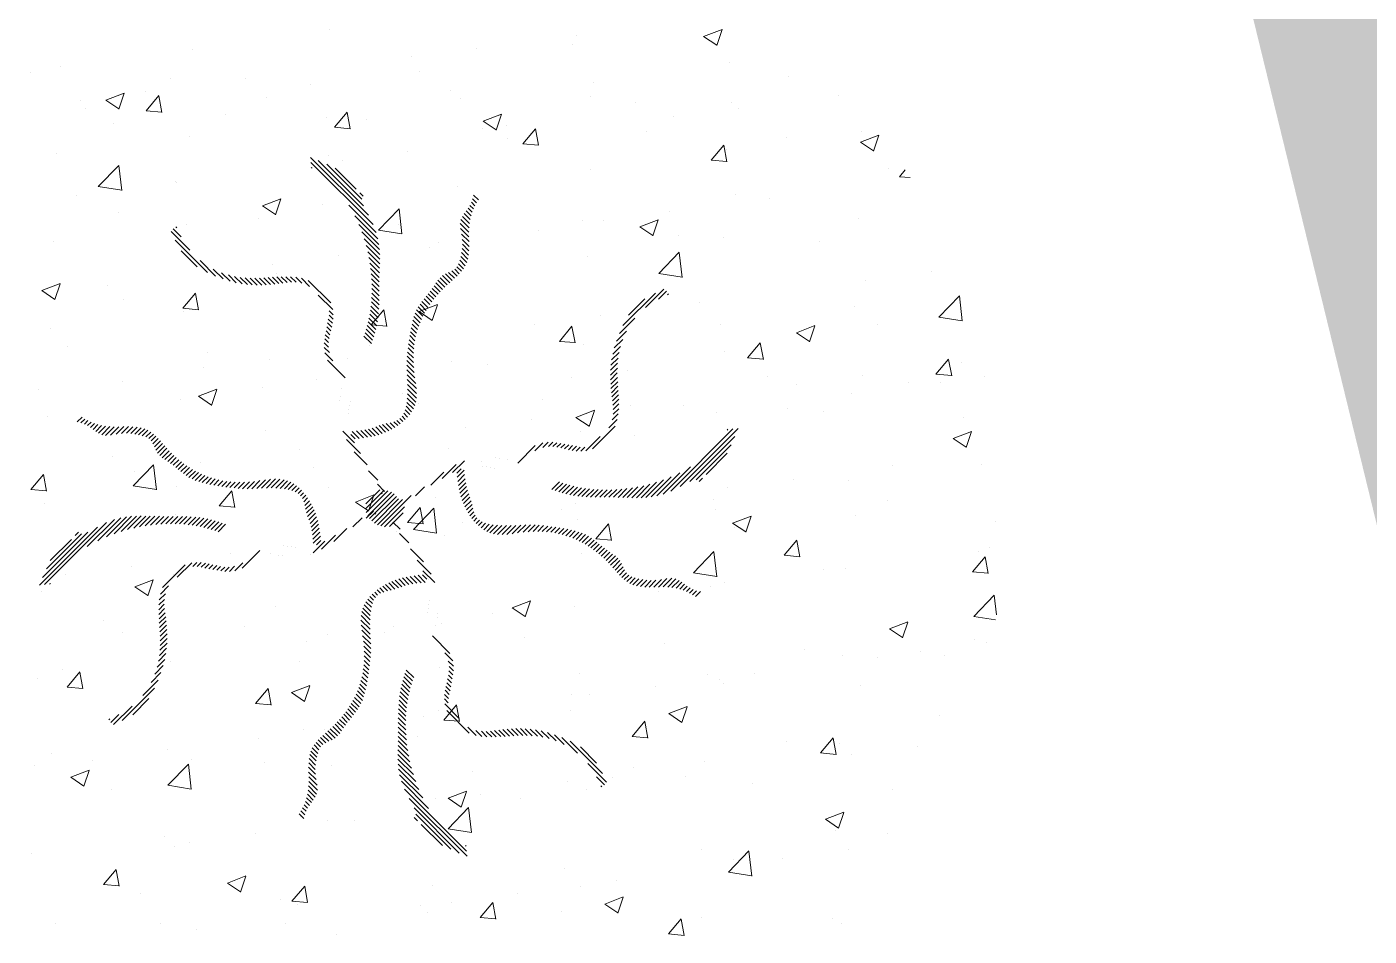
# Model space of a CAD drawing. Header units: metres. Extents: x -8 to 247, y -4 to 148.
# Drawn here: x 228.381 to 229.915, y 107.488 to 108.526 of the extents above; entities that cross this region are included whole.
import ezdxf

# ---------------------------------------------------------------- set-up
doc = ezdxf.new("R2010")
doc.units = ezdxf.units.M
doc.header["$LTSCALE"] = 5
doc.layers.add('800 Espace-vert', color=8, linetype='Continuous', lineweight=5)
doc.layers.add('801 ABRES JARDINS', color=8, linetype='Continuous', lineweight=0)
doc.layers.add('limite de propriété', color=7, linetype='Continuous')

# ---------------------------------------------------------------- blocks, each defined once
blk = doc.blocks.new('ARBRE')
at = {"layer": '800 Espace-vert', "color": 3}
for p, q in [((-0.0628, 0.5468), (-0.0628, 0.5468)), ((0.2195, 0.5408), (0.2195, 0.5408)), ((0.3651, 0.5394), (0.3861, 0.5474)), ((0.3651, 0.5394), (0.3801, 0.5293)), ((0.3801, 0.5291), (0.3862, 0.5472)), ((-0.2186, 0.5243), (-0.2186, 0.5243)), ((0.1059, 0.5258), (0.1059, 0.5258)), ((0.2151, 0.5296), (0.2151, 0.5296)), ((0.0308, 0.516), (0.0308, 0.516)), ((0.3949, 0.5098), (0.3949, 0.5098)), ((-0.4043, 0.4978), (-0.4043, 0.4978)), ((-0.3701, 0.5051), (-0.3701, 0.5051)), ((-0.2441, 0.491), (-0.2441, 0.491)), ((-0.1587, 0.491), (-0.1587, 0.491)), ((0.0401, 0.4996), (0.0401, 0.4996)), ((0.4619, 0.4938), (0.4619, 0.4938)), ((-0.2723, 0.4761), (-0.2723, 0.4761)), ((-0.084, 0.4843), (-0.084, 0.4843)), ((0.0762, 0.4775), (0.0762, 0.4775)), ((0.2391, 0.4873), (0.2391, 0.4873)), ((-0.3474, 0.4662), (-0.3474, 0.4662)), ((-0.3181, 0.4666), (-0.2971, 0.4747)), ((-0.3181, 0.4666), (-0.3031, 0.4566)), ((-0.3031, 0.4563), (-0.2971, 0.4745)), ((-0.2718, 0.4544), (-0.2573, 0.4717)), ((-0.2539, 0.4526), (-0.2573, 0.4714)), ((-0.1349, 0.4695), (-0.1349, 0.4695)), ((0.0876, 0.4681), (0.0876, 0.4681)), ((0.2363, 0.4707), (0.2363, 0.4707)), ((0.2869, 0.4637), (0.2869, 0.4637)), ((0.3965, 0.464), (0.3965, 0.464)), ((0.5188, 0.4723), (0.5188, 0.4723)), ((-0.341, 0.4575), (-0.341, 0.4575)), ((-0.2718, 0.4544), (-0.2539, 0.4529)), ((-0.1809, 0.4507), (-0.1809, 0.4507)), ((-0.0664, 0.447), (-0.0664, 0.447)), ((-0.0566, 0.4356), (-0.0422, 0.4529)), ((-0.0387, 0.4338), (-0.0422, 0.4526)), ((0.1131, 0.4426), (0.1341, 0.4507)), ((0.128, 0.4323), (0.1341, 0.4504)), ((0.3301, 0.4474), (0.3301, 0.4474)), ((0.4052, 0.4573), (0.4052, 0.4573)), ((-0.3098, 0.4395), (-0.3098, 0.4395)), ((-0.0566, 0.4356), (-0.0387, 0.434)), ((-0.0207, 0.444), (-0.0207, 0.444)), ((0.112, 0.4337), (0.112, 0.4337)), ((0.1131, 0.4426), (0.128, 0.4326)), ((0.1394, 0.4372), (0.1394, 0.4372)), ((0.1585, 0.4168), (0.173, 0.434)), ((0.1765, 0.415), (0.173, 0.4338)), ((0.2996, 0.4304), (0.2996, 0.4304)), ((0.5453, 0.431), (0.5453, 0.431)), ((-0.2223, 0.4245), (-0.2223, 0.4245)), ((0.1406, 0.4225), (0.1406, 0.4225)), ((0.1585, 0.4168), (0.1765, 0.4152)), ((0.3737, 0.398), (0.3882, 0.4152)), ((0.3917, 0.3962), (0.3882, 0.415)), ((0.4597, 0.4237), (0.4597, 0.4237)), ((0.5442, 0.4186), (0.5652, 0.4267)), ((0.5442, 0.4186), (0.5591, 0.4085)), ((0.5591, 0.4083), (0.5652, 0.4264)), ((-0.3738, 0.4053), (-0.3738, 0.4053)), ((-0.063, 0.4037), (-0.063, 0.4037)), ((0.027, 0.4075), (0.027, 0.4075)), ((0.3913, 0.4099), (0.3913, 0.4099)), ((-0.3266, 0.3678), (-0.3032, 0.3921)), ((-0.2999, 0.3634), (-0.3032, 0.3919)), ((-0.0481, 0.3976), (-0.0481, 0.3976)), ((0.2355, 0.3874), (0.2355, 0.3874)), ((0.3737, 0.398), (0.3917, 0.3964)), ((0.5765, 0.3888), (0.5765, 0.3888)), ((0.5889, 0.3791), (0.5954, 0.3869)), ((-0.2379, 0.3736), (-0.2379, 0.3736)), ((-0.2376, 0.3727), (-0.2376, 0.3727)), ((0.0839, 0.3682), (0.0839, 0.3682)), ((0.5889, 0.3791), (0.6011, 0.3781)), ((-0.3512, 0.3577), (-0.3512, 0.3577)), ((-0.3266, 0.3678), (-0.2999, 0.3636)), ((-0.139, 0.3459), (-0.118, 0.3539)), ((-0.1241, 0.3356), (-0.118, 0.3537)), ((0.4015, 0.3587), (0.4015, 0.3587)), ((0.4399, 0.3539), (0.4399, 0.3539)), ((-0.3038, 0.3385), (-0.3038, 0.3385)), ((-0.139, 0.3459), (-0.1241, 0.3358)), ((-0.0701, 0.3471), (-0.0701, 0.3471)), ((-0.0064, 0.3181), (0.017, 0.3425)), ((0.0203, 0.3138), (0.017, 0.3423)), ((0.3262, 0.339), (0.3262, 0.339)), ((-0.2259, 0.3246), (-0.2259, 0.3246)), ((-0.1437, 0.3318), (-0.1437, 0.3318)), ((0.0165, 0.325), (0.0165, 0.325)), ((0.2266, 0.3287), (0.2266, 0.3287)), ((0.2511, 0.3291), (0.2511, 0.3291)), ((0.2921, 0.3218), (0.3132, 0.3299)), ((0.3071, 0.3115), (0.3132, 0.3297)), ((0.5417, 0.3312), (0.5417, 0.3312)), ((-0.0064, 0.3181), (0.0203, 0.314)), ((0.1766, 0.3182), (0.1766, 0.3182)), ((0.2921, 0.3218), (0.3071, 0.3118)), ((0.3368, 0.3115), (0.3368, 0.3115)), ((0.3876, 0.3101), (0.3876, 0.3101)), ((-0.3774, 0.3054), (-0.3774, 0.3054)), ((0.0516, 0.2987), (0.0516, 0.2987)), ((0.0617, 0.3042), (0.0617, 0.3042)), ((0.3138, 0.2685), (0.3371, 0.2928)), ((0.3404, 0.2641), (0.3371, 0.2926)), ((0.4969, 0.3047), (0.4969, 0.3047)), ((-0.127, 0.2793), (-0.127, 0.2793)), ((-0.0519, 0.2892), (-0.0519, 0.2892)), ((0.2318, 0.2876), (0.2318, 0.2876)), ((-0.1233, 0.2687), (-0.1233, 0.2687)), ((0.0803, 0.2684), (0.0803, 0.2684)), ((0.3138, 0.2685), (0.3404, 0.2643)), ((0.6255, 0.2705), (0.6255, 0.2705)), ((-0.3911, 0.2491), (-0.3701, 0.2572)), ((-0.3911, 0.2491), (-0.3761, 0.239)), ((-0.3761, 0.2388), (-0.37, 0.2569)), ((-0.3165, 0.2544), (-0.3165, 0.2544)), ((-0.2302, 0.2288), (-0.2157, 0.246)), ((-0.2123, 0.227), (-0.2157, 0.2458)), ((-0.0737, 0.2472), (-0.0737, 0.2472)), ((0.5504, 0.2606), (0.5504, 0.2606)), ((-0.2983, 0.2386), (-0.2983, 0.2386)), ((0.0401, 0.2251), (0.0611, 0.2331)), ((0.055, 0.2148), (0.0611, 0.2329)), ((0.3609, 0.2356), (0.3609, 0.2356)), ((0.538, 0.2313), (0.538, 0.2313)), ((0.6339, 0.2188), (0.6573, 0.2432)), ((0.6606, 0.2145), (0.6573, 0.243)), ((-0.2302, 0.2288), (-0.2123, 0.2272)), ((-0.2296, 0.2247), (-0.2296, 0.2247)), ((-0.015, 0.21), (-0.0005, 0.2272)), ((0.0029, 0.2082), (-0.0005, 0.227)), ((0.0401, 0.2251), (0.055, 0.215)), ((0.2473, 0.2207), (0.2473, 0.2207)), ((0.6339, 0.2188), (0.6606, 0.2147)), ((-0.3811, 0.2055), (-0.3811, 0.2055)), ((-0.015, 0.21), (0.0029, 0.2084)), ((0.1722, 0.2108), (0.1722, 0.2108)), ((0.2002, 0.1911), (0.2146, 0.2084)), ((0.2181, 0.1893), (0.2146, 0.2081)), ((0.384, 0.2102), (0.384, 0.2102)), ((0.4712, 0.201), (0.4922, 0.2091)), ((0.4712, 0.201), (0.4861, 0.191)), ((0.4861, 0.1907), (0.4922, 0.2089)), ((0.5641, 0.2098), (0.5641, 0.2098)), ((-0.3622, 0.1852), (-0.3622, 0.1852)), ((-0.0172, 0.1858), (-0.0172, 0.1858)), ((0.2002, 0.1911), (0.2181, 0.1896)), ((0.2282, 0.1877), (0.2282, 0.1877)), ((0.4153, 0.1723), (0.4298, 0.1895)), ((0.4333, 0.1705), (0.4298, 0.1893)), ((-0.2021, 0.1785), (-0.2021, 0.1785)), ((-0.1309, 0.1709), (-0.1309, 0.1709)), ((-0.0419, 0.1717), (-0.0419, 0.1717)), ((0.3891, 0.1797), (0.3891, 0.1797)), ((0.4153, 0.1723), (0.4333, 0.1707)), ((0.6305, 0.1535), (0.645, 0.1707)), ((0.6485, 0.1517), (0.645, 0.1705)), ((-0.206, 0.161), (-0.206, 0.161)), ((0.0766, 0.1685), (0.0766, 0.1685)), ((0.1182, 0.1649), (0.1182, 0.1649)), ((0.2784, 0.1582), (0.2784, 0.1582)), ((0.6305, 0.1535), (0.6485, 0.1519)), ((0.6602, 0.1671), (0.6602, 0.1671)), ((-0.299, 0.1449), (-0.299, 0.1449)), ((-0.1388, 0.1382), (-0.1388, 0.1382)), ((-0.0774, 0.1474), (-0.0774, 0.1474)), ((0.2142, 0.1497), (0.2142, 0.1497)), ((0.4385, 0.1514), (0.4385, 0.1514)), ((0.4715, 0.1422), (0.4715, 0.1422)), ((0.5466, 0.1521), (0.5466, 0.1521)), ((0.5987, 0.1446), (0.5987, 0.1446)), ((0.636, 0.1439), (0.636, 0.1439)), ((0.6859, 0.1506), (0.6859, 0.1506)), ((-0.3954, 0.136), (-0.3954, 0.136)), ((-0.2332, 0.1249), (-0.2332, 0.1249)), ((-0.212, 0.1283), (-0.191, 0.1364)), ((-0.212, 0.1283), (-0.1971, 0.1182)), ((-0.1971, 0.118), (-0.191, 0.1361)), ((0.0213, 0.1314), (0.0213, 0.1314)), ((0.1815, 0.1246), (0.1815, 0.1246)), ((0.5344, 0.1314), (0.5344, 0.1314)), ((0.0392, 0.1197), (0.0392, 0.1197)), ((0.2192, 0.1043), (0.2402, 0.1124)), ((0.2341, 0.094), (0.2402, 0.1121)), ((0.282, 0.1173), (0.282, 0.1173)), ((0.3416, 0.1179), (0.3416, 0.1179)), ((0.3803, 0.1103), (0.3803, 0.1103)), ((0.461, 0.1139), (0.461, 0.1139)), ((0.5018, 0.1111), (0.5018, 0.1111)), ((-0.3847, 0.1057), (-0.3847, 0.1057)), ((0.0933, 0.0925), (0.0933, 0.0925)), ((0.1684, 0.1023), (0.1684, 0.1023)), ((0.2192, 0.1043), (0.2341, 0.0942)), ((0.6619, 0.1043), (0.6619, 0.1043)), ((-0.1357, 0.0897), (-0.1357, 0.0897)), ((0.2245, 0.0878), (0.2245, 0.0878)), ((0.2861, 0.0838), (0.2861, 0.0838)), ((0.6503, 0.0803), (0.6713, 0.0883)), ((0.6503, 0.0803), (0.6652, 0.0702)), ((0.6652, 0.07), (0.6713, 0.0881)), ((-0.0962, 0.0675), (-0.0962, 0.0675)), ((0.073, 0.0686), (0.073, 0.0686)), ((-0.3107, 0.0596), (-0.3107, 0.0596)), ((-0.2868, 0.0259), (-0.2634, 0.0502)), ((-0.2601, 0.0215), (-0.2634, 0.05)), ((-0.2098, 0.0526), (-0.2098, 0.0526)), ((-0.081, 0.0475), (-0.081, 0.0475)), ((0.1111, 0.0538), (0.1111, 0.0538)), ((0.5813, 0.0488), (0.5813, 0.0488)), ((0.6823, 0.0508), (0.6823, 0.0508)), ((-0.4037, 0.022), (-0.3893, 0.0392)), ((-0.3858, 0.0201), (-0.3893, 0.039)), ((-0.2849, 0.0427), (-0.2849, 0.0427)), ((0.4677, 0.0338), (0.4677, 0.0338)), ((0.5307, 0.0316), (0.5307, 0.0316)), ((-0.4037, 0.022), (-0.3858, 0.0204)), ((-0.2868, 0.0259), (-0.2601, 0.0217)), ((-0.2618, 0.026), (-0.2618, 0.026)), ((-0.2369, 0.025), (-0.2369, 0.025)), ((-0.1886, 0.0031), (-0.1741, 0.0204)), ((-0.1706, 0.0013), (-0.1741, 0.0201)), ((-0.1016, 0.0192), (-0.1016, 0.0192)), ((-0.0639, 0.0238), (-0.0639, 0.0238)), ((-0.0329, 0.0075), (-0.0119, 0.0156)), ((-0.018, -0.0028), (-0.0119, 0.0154)), ((0.3926, 0.0239), (0.3926, 0.0239)), ((-0.3884, 0.0058), (-0.3884, 0.0058)), ((-0.1886, 0.0031), (-0.1706, 0.0016)), ((-0.0329, 0.0075), (-0.018, -0.0025)), ((0.0266, -0.0157), (0.0411, 0.0015)), ((0.0334, -0.0238), (0.0567, 0.0006)), ((0.0446, -0.0175), (0.0411, 0.0013)), ((0.06, -0.0281), (0.0567, 0.0004)), ((0.0585, 0.0124), (0.0585, 0.0124)), ((0.2187, 0.0057), (0.2187, 0.0057)), ((0.3767, 0.0105), (0.3767, 0.0105)), ((0.5756, 0.0089), (0.5756, 0.0089)), ((-0.2388, -0.0062), (-0.2388, -0.0062)), ((0.2031, -0.001), (0.2031, -0.001)), ((0.2209, -0.012), (0.2209, -0.012)), ((0.3788, -0.0011), (0.3788, -0.0011)), ((0.3982, -0.0165), (0.4192, -0.0084)), ((0.4132, -0.0268), (0.4192, -0.0087)), ((0.539, -0.0079), (0.539, -0.0079)), ((0.6991, -0.0146), (0.6991, -0.0146)), ((0.0144, -0.0259), (0.0144, -0.0259)), ((0.0266, -0.0157), (0.0446, -0.0173)), ((0.0334, -0.0238), (0.06, -0.0279)), ((0.0895, -0.016), (0.0895, -0.016)), ((0.2418, -0.0345), (0.2563, -0.0173)), ((0.2597, -0.0363), (0.2563, -0.0175)), ((0.3982, -0.0165), (0.4131, -0.0266)), ((0.4006, -0.0211), (0.4006, -0.0211)), ((0.0693, -0.0312), (0.0693, -0.0312)), ((0.2418, -0.0345), (0.2597, -0.0361)), ((0.457, -0.0533), (0.4714, -0.0361)), ((0.4749, -0.0552), (0.4714, -0.0364)), ((0.6918, -0.0446), (0.6918, -0.0446)), ((-0.1751, -0.0508), (-0.1751, -0.0508)), ((-0.0847, -0.0524), (-0.0847, -0.0524)), ((0.2257, -0.0512), (0.2257, -0.0512)), ((0.3535, -0.0734), (0.3769, -0.0491)), ((0.3802, -0.0778), (0.3769, -0.0493)), ((0.457, -0.0533), (0.4749, -0.0549)), ((0.6722, -0.0722), (0.6866, -0.0549)), ((0.6786, -0.0491), (0.6786, -0.0491)), ((0.6901, -0.074), (0.6866, -0.0552)), ((-0.3638, -0.0757), (-0.3638, -0.0757)), ((-0.2887, -0.0658), (-0.2887, -0.0658)), ((-0.2405, -0.0749), (-0.2405, -0.0749)), ((0.3535, -0.0734), (0.3802, -0.0776)), ((0.5024, -0.0696), (0.5024, -0.0696)), ((0.5271, -0.0683), (0.5271, -0.0683)), ((0.6722, -0.0722), (0.6901, -0.0737)), ((-0.285, -0.0892), (-0.264, -0.0812)), ((-0.285, -0.0892), (-0.2701, -0.0993)), ((-0.2701, -0.0995), (-0.264, -0.0814)), ((0.0507, -0.0812), (0.0507, -0.0812)), ((0.373, -0.0894), (0.373, -0.0894)), ((0.3887, -0.0845), (0.3887, -0.0845)), ((-0.392, -0.0941), (-0.392, -0.0941)), ((0.1462, -0.1133), (0.1672, -0.1052)), ((0.1611, -0.1236), (0.1672, -0.1054)), ((0.3136, -0.0944), (0.3136, -0.0944)), ((0.6737, -0.1231), (0.6971, -0.0987)), ((0.6997, -0.1213), (0.6971, -0.0989)), ((-0.1242, -0.1112), (-0.1242, -0.1112)), ((0.1242, -0.1193), (0.1242, -0.1193)), ((0.1462, -0.1133), (0.1611, -0.1233)), ((0.2172, -0.1119), (0.2172, -0.1119)), ((-0.3202, -0.1273), (-0.3202, -0.1273)), ((-0.16, -0.1341), (-0.16, -0.1341)), ((0.0106, -0.1343), (0.0106, -0.1343)), ((0.0657, -0.1311), (0.0657, -0.1311)), ((0.5773, -0.1373), (0.5983, -0.1292)), ((0.5773, -0.1373), (0.5922, -0.1473)), ((0.5922, -0.1476), (0.5983, -0.1295)), ((0.6737, -0.1231), (0.6987, -0.127)), ((-0.2992, -0.1413), (-0.2992, -0.1413)), ((-0.0883, -0.1522), (-0.0883, -0.1522)), ((-0.0645, -0.1442), (-0.0645, -0.1442)), ((0.0001, -0.1409), (0.0001, -0.1409)), ((0.1603, -0.1476), (0.1603, -0.1476)), ((0.675, -0.149), (0.675, -0.149)), ((0.688, -0.153), (0.688, -0.153)), ((-0.2569, -0.1676), (-0.2569, -0.1676)), ((0.3204, -0.1544), (0.3204, -0.1544)), ((0.4805, -0.1612), (0.4805, -0.1612)), ((0.5234, -0.1682), (0.5234, -0.1682)), ((0.6129, -0.1629), (0.6129, -0.1629)), ((0.6407, -0.1679), (0.6407, -0.1679)), ((-0.254, -0.1691), (-0.254, -0.1691)), ((-0.2441, -0.1747), (-0.2441, -0.1747)), ((-0.0968, -0.1744), (-0.0968, -0.1744)), ((0.0634, -0.1812), (0.0634, -0.1812)), ((0.5632, -0.1701), (0.5632, -0.1701)), ((-0.3957, -0.1939), (-0.3957, -0.1939)), ((-0.3676, -0.1841), (-0.3676, -0.1841)), ((-0.3621, -0.2037), (-0.3476, -0.1865)), ((-0.3442, -0.2055), (-0.3476, -0.1867)), ((0.2235, -0.1879), (0.2235, -0.1879)), ((0.3694, -0.1893), (0.3694, -0.1893)), ((0.3837, -0.1947), (0.3837, -0.1947)), ((0.4234, -0.1879), (0.4234, -0.1879)), ((-0.3621, -0.2037), (-0.3442, -0.2053)), ((-0.1469, -0.2225), (-0.1325, -0.2053)), ((-0.129, -0.2243), (-0.1325, -0.2055)), ((-0.1059, -0.21), (-0.0849, -0.202)), ((-0.1059, -0.21), (-0.091, -0.2201)), ((-0.091, -0.2203), (-0.0849, -0.2022)), ((0.2136, -0.2118), (0.2136, -0.2118)), ((0.2347, -0.2127), (0.2347, -0.2127)), ((0.3098, -0.2028), (0.3098, -0.2028)), ((0.3882, -0.2001), (0.3882, -0.2001)), ((0.5438, -0.2015), (0.5438, -0.2015)), ((-0.1469, -0.2225), (-0.129, -0.2241)), ((0.0682, -0.2414), (0.0827, -0.2241)), ((0.0862, -0.2432), (0.0827, -0.2244)), ((0.3252, -0.234), (0.3462, -0.226)), ((0.3402, -0.2443), (0.3462, -0.2262)), ((0.0453, -0.2377), (0.0453, -0.2377)), ((0.0621, -0.231), (0.0621, -0.231)), ((0.0682, -0.2414), (0.0862, -0.2429)), ((0.2133, -0.2302), (0.2133, -0.2302)), ((0.2834, -0.2602), (0.2979, -0.2429)), ((0.3014, -0.262), (0.2979, -0.2432)), ((0.3252, -0.234), (0.3402, -0.2441)), ((0.6351, -0.236), (0.6351, -0.236)), ((-0.092, -0.2521), (-0.092, -0.2521)), ((-0.0684, -0.2526), (-0.0684, -0.2526)), ((0.0383, -0.2602), (0.0383, -0.2602)), ((0.2834, -0.2602), (0.3014, -0.2617)), ((-0.2478, -0.2746), (-0.2478, -0.2746)), ((-0.1435, -0.2625), (-0.1435, -0.2625)), ((0.4601, -0.266), (0.4601, -0.266)), ((0.4986, -0.279), (0.5131, -0.2618)), ((0.5165, -0.2808), (0.5131, -0.262)), ((0.5198, -0.268), (0.5198, -0.268)), ((0.6091, -0.2714), (0.6091, -0.2714)), ((-0.3799, -0.2798), (-0.3799, -0.2798)), ((-0.3329, -0.2875), (-0.3329, -0.2875)), ((-0.2197, -0.2866), (-0.2197, -0.2866)), ((-0.1366, -0.2902), (-0.1366, -0.2902)), ((0.3658, -0.2892), (0.3658, -0.2892)), ((0.4986, -0.279), (0.5165, -0.2806)), ((0.534, -0.2813), (0.534, -0.2813)), ((-0.3993, -0.2938), (-0.3993, -0.2938)), ((-0.358, -0.3068), (-0.337, -0.2987)), ((-0.343, -0.3171), (-0.337, -0.299)), ((-0.247, -0.316), (-0.2237, -0.2917)), ((-0.2204, -0.3203), (-0.2237, -0.2919)), ((-0.0596, -0.2933), (-0.0596, -0.2933)), ((0.1006, -0.3001), (0.1006, -0.3001)), ((0.2852, -0.296), (0.2852, -0.296)), ((0.3445, -0.3062), (0.3445, -0.3062)), ((-0.358, -0.3068), (-0.3431, -0.3168)), ((-0.3116, -0.3203), (-0.3116, -0.3203)), ((-0.247, -0.316), (-0.2204, -0.3202)), ((0.2099, -0.3116), (0.2099, -0.3116)), ((0.2309, -0.3212), (0.2309, -0.3212)), ((0.2607, -0.3069), (0.2607, -0.3069)), ((0.4209, -0.3136), (0.4209, -0.3136)), ((0.581, -0.3204), (0.581, -0.3204)), ((0.0584, -0.3309), (0.0584, -0.3309)), ((0.0732, -0.3308), (0.0942, -0.3227)), ((0.0732, -0.3308), (0.0881, -0.3409)), ((0.0881, -0.3411), (0.0942, -0.323)), ((0.1102, -0.3261), (0.1102, -0.3261)), ((0.1558, -0.331), (0.1558, -0.331)), ((-0.0956, -0.352), (-0.0956, -0.352)), ((0.0731, -0.3657), (0.0965, -0.3413)), ((0.0998, -0.37), (0.0965, -0.3415)), ((0.5043, -0.3548), (0.5253, -0.3468)), ((0.5192, -0.3651), (0.5253, -0.347)), ((-0.0647, -0.3561), (-0.0647, -0.3561)), ((-0.0337, -0.356), (-0.0337, -0.356)), ((0.0731, -0.3657), (0.0998, -0.3698)), ((0.5043, -0.3548), (0.5192, -0.3649)), ((0.5161, -0.3679), (0.5161, -0.3679)), ((-0.2514, -0.3745), (-0.2514, -0.3745)), ((-0.2224, -0.3808), (-0.2224, -0.3808)), ((-0.1473, -0.3709), (-0.1473, -0.3709)), ((0.5747, -0.371), (0.5747, -0.371)), ((-0.403, -0.3937), (-0.403, -0.3937)), ((-0.2397, -0.3861), (-0.2397, -0.3861)), ((0.3621, -0.389), (0.3621, -0.389)), ((0.3933, -0.4153), (0.4167, -0.391)), ((0.42, -0.4197), (0.4167, -0.3912)), ((0.5302, -0.3897), (0.5302, -0.3897)), ((-0.3205, -0.4294), (-0.306, -0.4121)), ((-0.3026, -0.4312), (-0.306, -0.4124)), ((0.2063, -0.4115), (0.2063, -0.4115)), ((0.3997, -0.401), (0.3997, -0.401)), ((0.4551, -0.3996), (0.4551, -0.3996)), ((-0.3205, -0.4294), (-0.3026, -0.4309)), ((-0.1789, -0.4276), (-0.1579, -0.4195)), ((-0.1789, -0.4276), (-0.164, -0.4376)), ((-0.164, -0.4379), (-0.1579, -0.4197)), ((0.2656, -0.4245), (0.2656, -0.4245)), ((0.3933, -0.4153), (0.42, -0.4195)), ((-0.2781, -0.4399), (-0.2781, -0.4399)), ((-0.1053, -0.4482), (-0.0908, -0.431)), ((-0.0874, -0.45), (-0.0908, -0.4312)), ((0.0548, -0.4307), (0.0548, -0.4307)), ((0.152, -0.4395), (0.152, -0.4395)), ((0.2248, -0.4311), (0.2248, -0.4311)), ((0.2522, -0.4516), (0.2732, -0.4435)), ((0.2672, -0.4619), (0.2732, -0.4438)), ((-0.118, -0.4466), (-0.118, -0.4466)), ((-0.1053, -0.4482), (-0.0874, -0.4498)), ((-0.0993, -0.4518), (-0.0993, -0.4518)), ((0.0421, -0.4534), (0.0421, -0.4534)), ((0.0769, -0.4494), (0.0769, -0.4494)), ((0.1099, -0.467), (0.1243, -0.4498)), ((0.1278, -0.4688), (0.1243, -0.45)), ((0.2522, -0.4516), (0.2672, -0.4617)), ((-0.375, -0.4734), (-0.375, -0.4734)), ((-0.2551, -0.4743), (-0.2551, -0.4743)), ((-0.1126, -0.4743), (-0.1126, -0.4743)), ((0.0498, -0.4611), (0.0498, -0.4611)), ((0.1099, -0.467), (0.1278, -0.4686)), ((0.2023, -0.4602), (0.2023, -0.4602)), ((0.325, -0.4858), (0.3395, -0.4686)), ((0.343, -0.4876), (0.3395, -0.4688)), ((0.3624, -0.4669), (0.3624, -0.4669)), ((0.5125, -0.4678), (0.5125, -0.4678)), ((0.5226, -0.4737), (0.5226, -0.4737)), ((-0.2149, -0.4802), (-0.2149, -0.4802)), ((-0.0547, -0.4869), (-0.0547, -0.4869)), ((0.325, -0.4858), (0.343, -0.4874))]:
    blk.add_line(p, q, dxfattribs=at)
at = {"layer": '801 ABRES JARDINS', "color": 3}
for p, q in [((-0.018, 0.3351), (-0.0841, 0.4012)), ((-0.0127, 0.3245), (-0.0836, 0.3954)), ((-0.0824, 0.3888), (-0.0832, 0.3896)), ((-0.0236, 0.346), (-0.0752, 0.3976)), ((-0.0279, 0.3556), (-0.0656, 0.3933)), ((-0.0318, 0.3648), (-0.0559, 0.3889)), ((-0.0256, 0.3533), (-0.0279, 0.3556)), ((-0.0238, 0.3568), (-0.0276, 0.3606)), ((0.1057, 0.3493), (0.1011, 0.3539)), ((0.1077, 0.3526), (0.1022, 0.358)), ((-0.0091, 0.3156), (-0.0402, 0.3466)), ((0.0993, 0.3345), (0.0937, 0.34)), ((0.1006, 0.3385), (0.096, 0.3431)), ((0.1021, 0.3423), (0.098, 0.3463)), ((0.1038, 0.3459), (0.0997, 0.3499)), ((-0.0071, 0.3082), (-0.0335, 0.3346)), ((-0.006, 0.3018), (-0.0289, 0.3247)), ((0.0968, 0.3157), (0.0869, 0.3256)), ((0.097, 0.3208), (0.0877, 0.3301)), ((0.0974, 0.3257), (0.0894, 0.3338)), ((0.0982, 0.3302), (0.0915, 0.337)), ((-0.2222, 0.2953), (-0.2434, 0.3165)), ((-0.2319, 0.3104), (-0.2411, 0.3195)), ((-0.2369, 0.3207), (-0.2381, 0.3218)), ((-0.0054, 0.296), (-0.0254, 0.316)), ((-0.0051, 0.2904), (-0.0227, 0.308)), ((0.0969, 0.3104), (0.0872, 0.32)), ((0.097, 0.305), (0.0883, 0.3136)), ((0.097, 0.2996), (0.0892, 0.3074)), ((-0.2018, 0.2696), (-0.2388, 0.3067)), ((-0.2136, 0.2761), (-0.2321, 0.2946)), ((-0.0051, 0.285), (-0.0206, 0.3005)), ((-0.0051, 0.2798), (-0.0188, 0.2935)), ((0.0956, 0.2851), (0.0883, 0.2924)), ((0.0964, 0.2896), (0.089, 0.297)), ((0.0969, 0.2945), (0.0894, 0.3019)), ((-0.1925, 0.2657), (-0.2102, 0.2833)), ((-0.0053, 0.2746), (-0.0174, 0.2868)), ((-0.0054, 0.2694), (-0.0163, 0.2804)), ((0.0884, 0.2711), (0.0832, 0.2763)), ((0.0907, 0.2741), (0.0851, 0.2797)), ((0.0927, 0.2774), (0.0865, 0.2837)), ((0.0944, 0.281), (0.0875, 0.2879)), ((-0.184, 0.2624), (-0.1952, 0.2736)), ((-0.1761, 0.2598), (-0.1857, 0.2695)), ((-0.1689, 0.2579), (-0.1779, 0.2669)), ((-0.1624, 0.2567), (-0.1709, 0.2653)), ((-0.1563, 0.2559), (-0.1646, 0.2642)), ((-0.1506, 0.2555), (-0.1586, 0.2636)), ((-0.1451, 0.2554), (-0.153, 0.2633)), ((-0.1399, 0.2554), (-0.1477, 0.2632)), ((-0.1348, 0.2556), (-0.1425, 0.2634)), ((-0.1298, 0.256), (-0.1375, 0.2636)), ((-0.125, 0.2565), (-0.1325, 0.264)), ((-0.1203, 0.257), (-0.1275, 0.2643)), ((-0.1156, 0.2577), (-0.1225, 0.2646)), ((-0.1109, 0.2582), (-0.1175, 0.2648)), ((-0.1059, 0.2586), (-0.1123, 0.2649)), ((-0.1005, 0.2585), (-0.1068, 0.2648)), ((-0.0941, 0.2574), (-0.101, 0.2643)), ((-0.0851, 0.2537), (-0.0945, 0.2631)), ((-0.0055, 0.2642), (-0.0155, 0.2742)), ((-0.0056, 0.259), (-0.0148, 0.2682)), ((-0.0056, 0.2537), (-0.0144, 0.2625)), ((0.0694, 0.253), (0.0614, 0.2609)), ((0.0721, 0.2556), (0.0639, 0.2638)), ((0.0749, 0.2581), (0.0667, 0.2662)), ((0.0777, 0.2606), (0.0701, 0.2682)), ((0.0805, 0.2631), (0.0737, 0.2699)), ((0.0833, 0.2656), (0.0773, 0.2716)), ((0.0859, 0.2683), (0.0806, 0.2736)), ((-0.061, 0.2349), (-0.0867, 0.2606)), ((-0.0056, 0.2484), (-0.0141, 0.2569)), ((-0.0057, 0.2379), (-0.0141, 0.2463)), ((-0.0056, 0.2431), (-0.014, 0.2515)), ((0.0567, 0.2391), (0.0503, 0.2455)), ((0.0591, 0.2421), (0.0527, 0.2485)), ((0.0616, 0.2449), (0.055, 0.2515)), ((0.0641, 0.2477), (0.0571, 0.2546)), ((0.0667, 0.2504), (0.0592, 0.2578)), ((0.2729, 0.2092), (0.3099, 0.2462)), ((0.2985, 0.2296), (0.3197, 0.2508)), ((0.3136, 0.2393), (0.3227, 0.2485)), ((0.3239, 0.2443), (0.325, 0.2455)), ((-0.0587, 0.2273), (-0.0752, 0.2438)), ((-0.0064, 0.2227), (-0.0151, 0.2314)), ((-0.006, 0.2277), (-0.0146, 0.2363)), ((-0.0058, 0.2327), (-0.0143, 0.2412)), ((0.0462, 0.2231), (0.039, 0.2304)), ((0.0481, 0.2265), (0.041, 0.2336)), ((0.0501, 0.2298), (0.0432, 0.2367)), ((0.0522, 0.233), (0.0456, 0.2397)), ((0.0544, 0.2361), (0.0479, 0.2426)), ((0.2793, 0.221), (0.2979, 0.2395)), ((-0.0591, 0.2117), (-0.0638, 0.2164)), ((-0.0584, 0.2164), (-0.0629, 0.2209)), ((-0.0581, 0.2214), (-0.0627, 0.226)), ((-0.0084, 0.2088), (-0.0173, 0.2177)), ((-0.0076, 0.2133), (-0.0165, 0.2222)), ((-0.0069, 0.2179), (-0.0157, 0.2267)), ((0.0396, 0.2085), (0.0329, 0.2152)), ((0.0411, 0.2123), (0.0341, 0.2193)), ((0.0427, 0.2161), (0.0355, 0.2232)), ((0.0444, 0.2197), (0.0371, 0.2269)), ((0.2689, 0.1999), (0.2866, 0.2176)), ((-0.0619, 0.1987), (-0.0664, 0.2032)), ((-0.0609, 0.203), (-0.0656, 0.2077)), ((-0.0599, 0.2073), (-0.0647, 0.2121)), ((-0.0132, 0.1923), (-0.0218, 0.201)), ((-0.0118, 0.1963), (-0.0205, 0.205)), ((-0.0106, 0.2004), (-0.0193, 0.2091)), ((-0.0094, 0.2045), (-0.0183, 0.2134)), ((0.036, 0.1962), (0.0301, 0.2021)), ((0.0371, 0.2004), (0.0309, 0.2066)), ((0.0383, 0.2045), (0.0319, 0.2109)), ((0.2656, 0.1914), (0.2768, 0.2026)), ((-0.0626, 0.1782), (-0.0686, 0.1842)), ((-0.0636, 0.1845), (-0.0685, 0.1893)), ((-0.0635, 0.1896), (-0.0679, 0.1941)), ((-0.0628, 0.1943), (-0.0672, 0.1986)), ((-0.0146, 0.1885), (-0.0232, 0.1971)), ((0.0339, 0.1824), (0.028, 0.1883)), ((0.0344, 0.1872), (0.0286, 0.193)), ((0.0352, 0.1918), (0.0293, 0.1976)), ((0.2612, 0.1763), (0.2701, 0.1853)), ((0.263, 0.1835), (0.2727, 0.1931)), ((-0.0587, 0.169), (-0.0678, 0.1781)), ((-0.0446, 0.1495), (-0.0646, 0.1695)), ((0.0338, 0.1613), (0.0259, 0.1692)), ((0.0334, 0.167), (0.0263, 0.1741)), ((0.0334, 0.1723), (0.0268, 0.1789)), ((0.0335, 0.1775), (0.0273, 0.1837)), ((0.2592, 0.1637), (0.2674, 0.1719)), ((0.2599, 0.1698), (0.2685, 0.1783)), ((0.0343, 0.1555), (0.0258, 0.164)), ((0.0352, 0.1493), (0.0259, 0.1586)), ((0.2586, 0.1525), (0.2665, 0.1604)), ((0.2586, 0.1473), (0.2664, 0.1551)), ((0.2588, 0.158), (0.2668, 0.166)), ((0.0361, 0.1431), (0.0262, 0.153)), ((0.0368, 0.1371), (0.0265, 0.1474)), ((0.0371, 0.1315), (0.0267, 0.1419)), ((0.2589, 0.1422), (0.2666, 0.1499)), ((0.2592, 0.1372), (0.2669, 0.1449)), ((0.2597, 0.1324), (0.2672, 0.1399)), ((-0.0505, 0.1236), (-0.0505, 0.1236)), ((-0.0499, 0.1283), (-0.0499, 0.1283)), ((-0.0482, 0.1372), (-0.0482, 0.1372)), ((0.035, 0.1177), (0.0264, 0.1262)), ((0.0362, 0.1218), (0.0267, 0.1313)), ((0.0369, 0.1263), (0.0268, 0.1365)), ((0.2603, 0.1277), (0.2675, 0.1349)), ((0.2609, 0.123), (0.2678, 0.1299)), ((0.2615, 0.1183), (0.2681, 0.1249)), ((-0.0408, 0.1087), (-0.0408, 0.1087)), ((-0.0404, 0.1135), (-0.0404, 0.1135)), ((-0.0398, 0.1182), (-0.0398, 0.1182)), ((-0.0389, 0.1227), (-0.0389, 0.1227)), ((0.0268, 0.1046), (0.0226, 0.1089)), ((0.0292, 0.1075), (0.0241, 0.1127)), ((0.0314, 0.1106), (0.0252, 0.1169)), ((0.0334, 0.114), (0.0259, 0.1214)), ((0.2606, 0.1015), (0.2675, 0.1084)), ((0.2617, 0.1079), (0.268, 0.1142)), ((0.2618, 0.1133), (0.2682, 0.1197)), ((-0.3452, 0.1044), (-0.3506, 0.099)), ((-0.3419, 0.1024), (-0.3465, 0.0979)), ((-0.3385, 0.1006), (-0.3425, 0.0965)), ((-0.3349, 0.0989), (-0.3389, 0.0948)), ((-0.3311, 0.0973), (-0.3357, 0.0928)), ((-0.3271, 0.096), (-0.3326, 0.0905)), ((-0.3228, 0.095), (-0.3296, 0.0883)), ((-0.3183, 0.0942), (-0.3264, 0.0862)), ((-0.3134, 0.0938), (-0.3227, 0.0845)), ((-0.3083, 0.0936), (-0.3182, 0.0837)), ((-0.303, 0.0936), (-0.3126, 0.084)), ((-0.2976, 0.0937), (-0.3062, 0.0851)), ((-0.2922, 0.0938), (-0.3, 0.086)), ((-0.2871, 0.0936), (-0.2945, 0.0862)), ((-0.2822, 0.0932), (-0.2896, 0.0858)), ((-0.2777, 0.0924), (-0.285, 0.0851)), ((-0.006, 0.0845), (-0.0136, 0.092)), ((-0.0021, 0.0858), (-0.0096, 0.0934)), ((0.0017, 0.0873), (-0.0057, 0.0948)), ((0.0054, 0.089), (-0.0017, 0.0961)), ((0.0089, 0.0908), (0.0025, 0.0971)), ((0.0122, 0.0927), (0.0068, 0.0982)), ((0.0155, 0.0948), (0.0109, 0.0993)), ((0.0185, 0.097), (0.0147, 0.1008)), ((0.0215, 0.0994), (0.018, 0.1029)), ((0.0242, 0.1019), (0.0206, 0.1056)), ((0.2381, 0.0684), (0.2638, 0.0941)), ((0.2569, 0.0925), (0.2663, 0.1019)), ((-0.2736, 0.0912), (-0.2806, 0.0842)), ((-0.27, 0.0895), (-0.2763, 0.0832)), ((-0.2667, 0.0875), (-0.2723, 0.0819)), ((-0.2637, 0.0852), (-0.2689, 0.08)), ((-0.2609, 0.0827), (-0.2662, 0.0774)), ((-0.2582, 0.08), (-0.2642, 0.0741)), ((-0.2557, 0.0773), (-0.2625, 0.0705)), ((-0.0338, 0.0751), (-0.0471, 0.0884)), ((-0.027, 0.063), (-0.043, 0.079)), ((-0.0332, 0.0798), (-0.0381, 0.0847)), ((-0.0284, 0.0803), (-0.0364, 0.0883)), ((-0.0237, 0.0809), (-0.0316, 0.0888)), ((-0.019, 0.0815), (-0.0268, 0.0893)), ((-0.0145, 0.0823), (-0.0222, 0.09)), ((-0.0102, 0.0833), (-0.0178, 0.0909)), ((0.2305, 0.0661), (0.247, 0.0826)), ((0.3277, 0.0201), (0.3986, 0.091)), ((0.3383, 0.0254), (0.4044, 0.0915)), ((0.3492, 0.031), (0.4008, 0.0826)), ((0.392, 0.0898), (0.3928, 0.0906)), ((-0.2532, 0.0745), (-0.2608, 0.0669)), ((-0.2507, 0.0717), (-0.2588, 0.0635)), ((-0.2482, 0.0689), (-0.2564, 0.0607)), ((-0.2456, 0.0662), (-0.2535, 0.0582)), ((-0.243, 0.0635), (-0.2504, 0.056)), ((-0.0194, 0.0501), (-0.0342, 0.0649)), ((0.1527, 0.052), (0.1727, 0.072)), ((0.1722, 0.0661), (0.1813, 0.0752)), ((0.1814, 0.07), (0.1874, 0.076)), ((0.1877, 0.071), (0.1926, 0.0759)), ((0.1928, 0.0709), (0.1973, 0.0753)), ((0.1975, 0.0702), (0.2018, 0.0746)), ((0.2019, 0.0693), (0.2064, 0.0738)), ((0.2062, 0.0683), (0.2109, 0.073)), ((0.2105, 0.0673), (0.2153, 0.0721)), ((0.2149, 0.0665), (0.2197, 0.0712)), ((0.2196, 0.0658), (0.2241, 0.0703)), ((0.2246, 0.0655), (0.2292, 0.0701)), ((0.3588, 0.0353), (0.3965, 0.073)), ((0.368, 0.0392), (0.3921, 0.0633)), ((-0.2403, 0.0609), (-0.2472, 0.0539)), ((-0.2375, 0.0583), (-0.2441, 0.0517)), ((-0.2347, 0.0559), (-0.2411, 0.0495)), ((-0.2317, 0.0535), (-0.2381, 0.0471)), ((-0.2287, 0.0512), (-0.2352, 0.0447)), ((-0.2256, 0.049), (-0.2323, 0.0423)), ((-0.2224, 0.0469), (-0.2293, 0.04)), ((0.0662, 0.0344), (0.0822, 0.0504)), ((0.0783, 0.0412), (0.0917, 0.0545)), ((0.1119, 0.0482), (0.1119, 0.0482)), ((0.1168, 0.0478), (0.1168, 0.0478)), ((0.1214, 0.0472), (0.1214, 0.0472)), ((0.1259, 0.0463), (0.1259, 0.0463)), ((0.1269, 0.0579), (0.1269, 0.0579)), ((0.1316, 0.0573), (0.1316, 0.0573)), ((0.1404, 0.0556), (0.1404, 0.0556)), ((0.3188, 0.0165), (0.3499, 0.0476)), ((-0.2191, 0.0449), (-0.2262, 0.0378)), ((-0.2157, 0.043), (-0.223, 0.0357)), ((-0.2123, 0.0412), (-0.2195, 0.0339)), ((-0.2087, 0.0395), (-0.2158, 0.0323)), ((-0.205, 0.0379), (-0.2119, 0.0309)), ((-0.2011, 0.0364), (-0.2078, 0.0297)), ((-0.1971, 0.0351), (-0.2035, 0.0287)), ((-0.193, 0.0339), (-0.1992, 0.0277)), ((-0.1888, 0.0328), (-0.1947, 0.0269)), ((-0.1844, 0.0319), (-0.1902, 0.0261)), ((-0.1798, 0.0312), (-0.1856, 0.0254)), ((-0.1481, 0.0311), (-0.1566, 0.0226)), ((-0.1419, 0.032), (-0.1512, 0.0227)), ((-0.1357, 0.0329), (-0.1456, 0.0229)), ((-0.1297, 0.0336), (-0.14, 0.0233)), ((-0.1241, 0.0339), (-0.1345, 0.0235)), ((-0.119, 0.0337), (-0.1291, 0.0236)), ((-0.1144, 0.033), (-0.1239, 0.0235)), ((-0.1103, 0.0318), (-0.1188, 0.0232)), ((-0.0071, 0.0325), (-0.0177, 0.0431)), ((0.0533, 0.0268), (0.0681, 0.0416)), ((0.0831, 0.0406), (0.088, 0.0455)), ((0.0835, 0.0358), (0.0916, 0.0438)), ((0.0841, 0.0311), (0.092, 0.039)), ((0.0848, 0.0264), (0.0926, 0.0342)), ((0.2992, 0.0128), (0.3192, 0.0328)), ((0.3051, 0.0134), (0.328, 0.0363)), ((0.3115, 0.0145), (0.3378, 0.0409)), ((0.3565, 0.033), (0.3588, 0.0353)), ((0.36, 0.0312), (0.3638, 0.035)), ((-0.175, 0.0307), (-0.181, 0.0247)), ((-0.1701, 0.0303), (-0.1763, 0.0241)), ((-0.1649, 0.0302), (-0.1715, 0.0236)), ((-0.1596, 0.0302), (-0.1667, 0.0231)), ((-0.1539, 0.0305), (-0.1618, 0.0227)), ((-0.1066, 0.0301), (-0.114, 0.0227)), ((-0.1032, 0.0282), (-0.1095, 0.0219)), ((-0.1001, 0.026), (-0.1053, 0.0208)), ((-0.0972, 0.0236), (-0.1015, 0.0194)), ((-0.0945, 0.021), (-0.0982, 0.0174)), ((-0.092, 0.0182), (-0.0955, 0.0148)), ((-0.0213, -0.0001), (0.0001, 0.0213)), ((-0.021, 0.0055), (-0.005, 0.0215)), ((-0.0204, -0.0044), (0.0044, 0.0203)), ((-0.0187, -0.0081), (0.0083, 0.0189)), ((-0.0166, -0.0112), (0.0115, 0.0168)), ((0.0005, 0.0196), (-0.0077, 0.0278)), ((-0.0022, 0.017), (-0.0031, 0.0179)), ((0.0357, 0.0145), (0.0463, 0.0251)), ((0.0856, 0.0219), (0.0933, 0.0296)), ((0.0865, 0.0176), (0.0942, 0.0252)), ((0.0877, 0.0134), (0.0953, 0.021)), ((0.089, 0.0095), (0.0966, 0.017)), ((0.1917, 0.022), (0.2003, 0.0306)), ((0.1956, 0.0206), (0.2042, 0.0292)), ((0.1995, 0.0192), (0.2082, 0.0279)), ((0.2036, 0.018), (0.2123, 0.0267)), ((0.2077, 0.0168), (0.2166, 0.0257)), ((0.2121, 0.0158), (0.2209, 0.0247)), ((0.2165, 0.015), (0.2254, 0.0239)), ((0.2212, 0.0143), (0.23, 0.0231)), ((0.226, 0.0138), (0.2347, 0.0225)), ((0.2309, 0.0134), (0.2395, 0.022)), ((0.2359, 0.0132), (0.2444, 0.0217)), ((0.2411, 0.0131), (0.2495, 0.0215)), ((0.2463, 0.013), (0.2548, 0.0214)), ((0.2516, 0.013), (0.2602, 0.0215)), ((0.2569, 0.013), (0.2657, 0.0218)), ((0.2622, 0.013), (0.2715, 0.0222)), ((0.2675, 0.0129), (0.2774, 0.0229)), ((0.2727, 0.0128), (0.2836, 0.0237)), ((0.2778, 0.0127), (0.29, 0.0248)), ((0.283, 0.0125), (0.2967, 0.0262)), ((0.2882, 0.0125), (0.3037, 0.028)), ((0.2936, 0.0125), (0.3112, 0.0301)), ((-0.0896, 0.0153), (-0.0934, 0.0115)), ((-0.0874, 0.0122), (-0.0919, 0.0077)), ((-0.0853, 0.009), (-0.0908, 0.0035)), ((-0.0834, 0.0056), (-0.0898, -0.0007)), ((-0.0816, 0.0021), (-0.0887, -0.0049)), ((-0.014, -0.014), (0.014, 0.014)), ((-0.0111, -0.0164), (0.0164, 0.0111)), ((-0.0077, -0.0183), (0.0202, 0.0096)), ((-0.0039, -0.0198), (0.0228, 0.0069)), ((0.0006, -0.0206), (0.0232, 0.002)), ((0.0202, 0.0096), (0.0211, 0.0105)), ((0.0228, 0.0069), (0.031, 0.0151)), ((0.0905, 0.0057), (0.098, 0.0131)), ((0.0922, 0.002), (0.0993, 0.0091)), ((0.094, -0.0015), (0.1004, 0.0049)), ((0.0959, -0.0048), (0.1014, 0.0006)), ((-0.3082, -0.0123), (-0.3392, -0.0434)), ((-0.3008, -0.0103), (-0.3272, -0.0367)), ((-0.2944, -0.0092), (-0.3174, -0.0321)), ((-0.2886, -0.0086), (-0.3086, -0.0287)), ((-0.283, -0.0084), (-0.3006, -0.026)), ((-0.2776, -0.0083), (-0.2931, -0.0238)), ((-0.2724, -0.0084), (-0.2861, -0.0221)), ((-0.2672, -0.0085), (-0.2794, -0.0207)), ((-0.262, -0.0086), (-0.273, -0.0195)), ((-0.2568, -0.0087), (-0.2668, -0.0187)), ((-0.2516, -0.0088), (-0.2609, -0.018)), ((-0.2463, -0.0088), (-0.2551, -0.0176)), ((-0.241, -0.0088), (-0.2495, -0.0173)), ((-0.2357, -0.0088), (-0.2441, -0.0172)), ((-0.2305, -0.0089), (-0.2389, -0.0173)), ((-0.2253, -0.009), (-0.2338, -0.0175)), ((-0.2203, -0.0093), (-0.2289, -0.0179)), ((-0.2153, -0.0096), (-0.224, -0.0183)), ((-0.2105, -0.0102), (-0.2193, -0.019)), ((-0.2059, -0.0108), (-0.2148, -0.0197)), ((-0.2014, -0.0117), (-0.2103, -0.0205)), ((-0.1971, -0.0127), (-0.206, -0.0215)), ((-0.193, -0.0138), (-0.2017, -0.0225)), ((-0.1889, -0.015), (-0.1976, -0.0237)), ((-0.0799, -0.0015), (-0.0874, -0.0089)), ((-0.0784, -0.0053), (-0.086, -0.0129)), ((-0.0771, -0.0093), (-0.0847, -0.0168)), ((-0.0759, -0.0134), (-0.0835, -0.021)), ((-0.0251, -0.0103), (-0.0357, -0.0209)), ((-0.0122, -0.0027), (-0.0204, -0.0109)), ((-0.0096, -0.0054), (-0.0105, -0.0063)), ((0.0063, -0.0202), (0.0216, -0.0049)), ((0.0128, -0.0128), (0.0137, -0.0137)), ((0.098, -0.0081), (0.1026, -0.0035)), ((0.1002, -0.0111), (0.1041, -0.0073)), ((0.1026, -0.0141), (0.1061, -0.0106)), ((0.1051, -0.0168), (0.1088, -0.0132)), ((0.1078, -0.0194), (0.1121, -0.0152)), ((-0.3277, -0.0213), (-0.3938, -0.0873)), ((-0.3386, -0.0269), (-0.3902, -0.0785)), ((-0.3171, -0.016), (-0.388, -0.0868)), ((-0.3494, -0.027), (-0.3532, -0.0308)), ((-0.3459, -0.0288), (-0.3482, -0.0312)), ((-0.1849, -0.0164), (-0.1936, -0.025)), ((-0.1811, -0.0178), (-0.1897, -0.0264)), ((-0.0749, -0.0177), (-0.0826, -0.0254)), ((-0.0741, -0.0222), (-0.0819, -0.03)), ((-0.0735, -0.0269), (-0.0814, -0.0348)), ((-0.0556, -0.0302), (-0.0716, -0.0462)), ((-0.0427, -0.0226), (-0.0575, -0.0374)), ((0.0101, -0.0154), (0.0183, -0.0236)), ((0.0177, -0.0283), (0.0283, -0.0389)), ((0.1107, -0.0218), (0.1159, -0.0167)), ((0.1139, -0.024), (0.1201, -0.0178)), ((0.1172, -0.026), (0.1247, -0.0185)), ((0.1209, -0.0276), (0.1295, -0.019)), ((0.125, -0.0288), (0.1345, -0.0193)), ((0.1296, -0.0295), (0.1397, -0.0194)), ((0.1347, -0.0297), (0.1451, -0.0193)), ((0.1403, -0.0294), (0.1506, -0.0191)), ((0.1463, -0.0287), (0.1562, -0.0188)), ((0.1525, -0.0278), (0.1618, -0.0185)), ((0.1587, -0.0269), (0.1672, -0.0184)), ((0.1646, -0.0264), (0.1724, -0.0185)), ((0.1702, -0.026), (0.1773, -0.0189)), ((0.1756, -0.026), (0.1821, -0.0194)), ((0.1807, -0.0261), (0.1869, -0.0199)), ((0.1856, -0.0265), (0.1916, -0.0206)), ((0.1904, -0.027), (0.1962, -0.0212)), ((0.195, -0.0278), (0.2008, -0.0219)), ((0.1994, -0.0287), (0.2053, -0.0227)), ((0.2036, -0.0297), (0.2098, -0.0235)), ((0.2078, -0.0309), (0.2142, -0.0245)), ((0.2117, -0.0322), (0.2184, -0.0255)), ((0.2156, -0.0337), (0.2225, -0.0267)), ((0.2193, -0.0353), (0.2264, -0.0281)), ((0.2229, -0.037), (0.2301, -0.0297)), ((-0.3482, -0.0312), (-0.3859, -0.0688)), ((-0.3574, -0.0351), (-0.3815, -0.0592)), ((-0.1153, -0.0422), (-0.1153, -0.0422)), ((-0.1108, -0.043), (-0.1108, -0.043)), ((-0.1061, -0.0436), (-0.1061, -0.0436)), ((-0.1013, -0.0441), (-0.1013, -0.0441)), ((-0.0677, -0.037), (-0.081, -0.0504)), ((-0.0729, -0.0316), (-0.0809, -0.0396)), ((-0.0725, -0.0365), (-0.0773, -0.0414)), ((0.03, -0.0459), (0.0448, -0.0607)), ((0.2264, -0.0388), (0.2336, -0.0316)), ((0.2298, -0.0407), (0.2368, -0.0336)), ((0.233, -0.0427), (0.2399, -0.0358)), ((0.2362, -0.0448), (0.2429, -0.0382)), ((0.2393, -0.0471), (0.2458, -0.0405)), ((0.2423, -0.0493), (0.2488, -0.0429)), ((0.2453, -0.0517), (0.2517, -0.0453)), ((-0.1421, -0.0478), (-0.1621, -0.0678)), ((-0.1298, -0.0514), (-0.1298, -0.0514)), ((-0.1209, -0.0531), (-0.1209, -0.0531)), ((-0.1162, -0.0537), (-0.1162, -0.0537)), ((0.0376, -0.0588), (0.0536, -0.0748)), ((0.2481, -0.0542), (0.2547, -0.0476)), ((0.2509, -0.0567), (0.2579, -0.0497)), ((0.2536, -0.0593), (0.2611, -0.0518)), ((0.2562, -0.062), (0.2642, -0.054)), ((0.2588, -0.0647), (0.267, -0.0565)), ((0.2613, -0.0675), (0.2695, -0.0593)), ((-0.2275, -0.0642), (-0.2532, -0.0899)), ((-0.2199, -0.0619), (-0.2364, -0.0784)), ((-0.214, -0.0614), (-0.2186, -0.0659)), ((-0.209, -0.0616), (-0.2135, -0.0661)), ((-0.2043, -0.0623), (-0.209, -0.067)), ((-0.1999, -0.0632), (-0.2047, -0.068)), ((-0.1956, -0.0642), (-0.2003, -0.0688)), ((-0.1913, -0.0651), (-0.1958, -0.0696)), ((-0.1869, -0.066), (-0.1912, -0.0704)), ((-0.1822, -0.0667), (-0.1867, -0.0711)), ((-0.1771, -0.0668), (-0.1819, -0.0717)), ((-0.1708, -0.0658), (-0.1768, -0.0718)), ((-0.1616, -0.062), (-0.1707, -0.071)), ((0.039, -0.0761), (0.047, -0.0842)), ((0.0439, -0.0757), (0.0488, -0.0806)), ((0.0444, -0.0709), (0.0578, -0.0843)), ((0.2638, -0.0703), (0.2714, -0.0627)), ((0.2663, -0.0731), (0.2731, -0.0663)), ((0.2688, -0.0759), (0.2748, -0.0699)), ((0.2715, -0.0785), (0.2768, -0.0732)), ((0.2743, -0.081), (0.2795, -0.0758)), ((-0.3814, -0.0856), (-0.3822, -0.0864)), ((-0.2463, -0.0883), (-0.2557, -0.0978)), ((-0.0048, -0.0906), (-0.0003, -0.0952)), ((-0.0016, -0.0885), (0.0039, -0.094)), ((0.0017, -0.0866), (0.0081, -0.093)), ((0.0052, -0.0848), (0.0123, -0.0919)), ((0.0089, -0.0831), (0.0163, -0.0906)), ((0.0127, -0.0816), (0.0203, -0.0892)), ((0.0167, -0.0803), (0.0242, -0.0879)), ((0.0208, -0.0791), (0.0284, -0.0868)), ((0.0251, -0.0782), (0.0328, -0.0859)), ((0.0296, -0.0774), (0.0374, -0.0852)), ((0.0343, -0.0767), (0.0422, -0.0846)), ((0.2773, -0.0833), (0.2829, -0.0777)), ((0.2806, -0.0853), (0.2869, -0.0791)), ((0.2843, -0.087), (0.2912, -0.0801)), ((0.2883, -0.0882), (0.2956, -0.0809)), ((0.2928, -0.089), (0.3002, -0.0816)), ((0.2977, -0.0895), (0.3052, -0.082)), ((0.3028, -0.0896), (0.3106, -0.0818)), ((0.3082, -0.0896), (0.3168, -0.0809)), ((0.3136, -0.0895), (0.3232, -0.0798)), ((0.3189, -0.0894), (0.3289, -0.0795)), ((0.3241, -0.0896), (0.3334, -0.0803)), ((0.3289, -0.09), (0.337, -0.082)), ((0.3335, -0.0908), (0.3402, -0.0841)), ((0.3377, -0.0919), (0.3432, -0.0863)), ((0.3417, -0.0932), (0.3463, -0.0886)), ((0.3455, -0.0947), (0.3495, -0.0906)), ((-0.2511, -0.1037), (-0.2574, -0.11)), ((-0.25, -0.0974), (-0.2569, -0.1042)), ((-0.0208, -0.1065), (-0.0145, -0.1127)), ((-0.0186, -0.1033), (-0.0134, -0.1085)), ((-0.0162, -0.1004), (-0.012, -0.1047)), ((-0.0136, -0.0977), (-0.01, -0.1014)), ((-0.0108, -0.0952), (-0.0074, -0.0987)), ((-0.0079, -0.0928), (-0.0041, -0.0967)), ((0.0515, -0.1045), (0.0515, -0.1045)), ((0.3491, -0.0964), (0.3531, -0.0923)), ((0.3525, -0.0983), (0.3571, -0.0937)), ((0.3558, -0.1003), (0.3613, -0.0948)), ((-0.2512, -0.1091), (-0.2575, -0.1155)), ((-0.2508, -0.1141), (-0.2574, -0.1207)), ((-0.2503, -0.1188), (-0.2572, -0.1258)), ((-0.0263, -0.1222), (-0.0162, -0.1323)), ((-0.0256, -0.1176), (-0.0161, -0.1271)), ((-0.0244, -0.1135), (-0.0158, -0.1221)), ((-0.0227, -0.1098), (-0.0153, -0.1173)), ((0.0496, -0.1185), (0.0496, -0.1185)), ((0.0504, -0.114), (0.0504, -0.114)), ((0.051, -0.1094), (0.051, -0.1094)), ((0.0611, -0.1195), (0.0611, -0.1195)), ((-0.2496, -0.1235), (-0.2569, -0.1308)), ((-0.2491, -0.1282), (-0.2566, -0.1357)), ((-0.2486, -0.1331), (-0.2562, -0.1407)), ((-0.2482, -0.138), (-0.256, -0.1457)), ((-0.0265, -0.1273), (-0.0161, -0.1377)), ((-0.0262, -0.1329), (-0.0159, -0.1432)), ((0.0588, -0.133), (0.0588, -0.133)), ((0.0605, -0.1242), (0.0605, -0.1242)), ((-0.248, -0.1484), (-0.2559, -0.1562)), ((-0.248, -0.1431), (-0.2558, -0.1509)), ((-0.0255, -0.1389), (-0.0155, -0.1488)), ((-0.0246, -0.1451), (-0.0153, -0.1544)), ((-0.0237, -0.1513), (-0.0152, -0.1598)), ((0.0552, -0.1453), (0.0752, -0.1653)), ((-0.2493, -0.1656), (-0.2579, -0.1741)), ((-0.2485, -0.1595), (-0.2568, -0.1678)), ((-0.2481, -0.1538), (-0.2562, -0.1618)), ((-0.0231, -0.1572), (-0.0153, -0.165)), ((-0.0228, -0.1628), (-0.0157, -0.1699)), ((-0.0228, -0.1682), (-0.0162, -0.1747)), ((0.0694, -0.1648), (0.0784, -0.1739)), ((-0.2524, -0.1793), (-0.2621, -0.189)), ((-0.2505, -0.1721), (-0.2595, -0.1811)), ((-0.0238, -0.183), (-0.018, -0.1888)), ((-0.0233, -0.1782), (-0.0173, -0.1842)), ((-0.0229, -0.1733), (-0.0167, -0.1795)), ((0.0732, -0.174), (0.0792, -0.18)), ((0.0742, -0.1803), (0.0791, -0.1852)), ((-0.2583, -0.1958), (-0.2759, -0.2134)), ((-0.255, -0.1872), (-0.2662, -0.1984)), ((-0.0265, -0.1963), (-0.0203, -0.2024)), ((-0.0254, -0.192), (-0.0195, -0.1979)), ((-0.0245, -0.1876), (-0.0187, -0.1934)), ((0.0212, -0.1962), (0.0299, -0.2049)), ((0.0224, -0.1921), (0.0311, -0.2008)), ((0.0238, -0.1882), (0.0324, -0.1968)), ((0.0252, -0.1843), (0.0338, -0.1929)), ((0.0716, -0.1988), (0.0762, -0.2035)), ((0.0725, -0.1945), (0.077, -0.199)), ((0.0734, -0.1901), (0.0778, -0.1944)), ((0.0741, -0.1854), (0.0785, -0.1899)), ((-0.2622, -0.205), (-0.2993, -0.2421)), ((-0.0321, -0.2119), (-0.0249, -0.219)), ((-0.0305, -0.2082), (-0.0235, -0.2151)), ((-0.029, -0.2043), (-0.0223, -0.211)), ((-0.0277, -0.2004), (-0.0213, -0.2068)), ((0.0176, -0.2138), (0.0263, -0.2226)), ((0.0182, -0.2091), (0.0271, -0.218)), ((0.0191, -0.2047), (0.0279, -0.2135)), ((0.0201, -0.2004), (0.0289, -0.2092)), ((0.069, -0.2122), (0.0735, -0.2167)), ((0.0697, -0.2075), (0.0744, -0.2123)), ((0.0706, -0.2031), (0.0753, -0.2079)), ((-0.2879, -0.2254), (-0.3091, -0.2466)), ((-0.2687, -0.2168), (-0.2873, -0.2354)), ((-0.0416, -0.2288), (-0.0349, -0.2355)), ((-0.0395, -0.2256), (-0.0326, -0.2325)), ((-0.0375, -0.2224), (-0.0304, -0.2294)), ((-0.0356, -0.219), (-0.0284, -0.2262)), ((-0.0338, -0.2155), (-0.0265, -0.2227)), ((0.0164, -0.2285), (0.0249, -0.237)), ((0.0167, -0.2235), (0.0253, -0.2321)), ((0.017, -0.2186), (0.0257, -0.2273)), ((0.0688, -0.2172), (0.0733, -0.2218)), ((0.0693, -0.2231), (0.0858, -0.2396)), ((-0.3133, -0.2402), (-0.3144, -0.2413)), ((-0.303, -0.2352), (-0.3121, -0.2443)), ((-0.0535, -0.2435), (-0.0465, -0.2505)), ((-0.0509, -0.2407), (-0.0443, -0.2473)), ((-0.0485, -0.2379), (-0.0421, -0.2443)), ((-0.0461, -0.2349), (-0.0397, -0.2414)), ((-0.0438, -0.2319), (-0.0373, -0.2384)), ((0.0162, -0.2389), (0.0246, -0.2474)), ((0.0162, -0.2442), (0.0247, -0.2528)), ((0.0163, -0.2337), (0.0247, -0.2421)), ((0.0716, -0.2307), (0.0973, -0.2564)), ((-0.0699, -0.2589), (-0.0631, -0.2657)), ((-0.0671, -0.2564), (-0.0595, -0.264)), ((-0.0643, -0.2539), (-0.0561, -0.2621)), ((-0.0615, -0.2514), (-0.0533, -0.2596)), ((-0.0588, -0.2488), (-0.0508, -0.2568)), ((-0.0561, -0.2462), (-0.0486, -0.2537)), ((0.0161, -0.2601), (0.0261, -0.27)), ((0.0162, -0.2495), (0.025, -0.2583)), ((0.0162, -0.2548), (0.0254, -0.2641)), ((0.0957, -0.2495), (0.1052, -0.259)), ((0.1048, -0.2532), (0.1116, -0.2601)), ((0.1111, -0.2543), (0.1174, -0.2606)), ((0.1165, -0.2544), (0.1229, -0.2608)), ((0.1215, -0.2541), (0.1281, -0.2607)), ((0.1262, -0.2535), (0.1332, -0.2604)), ((0.1309, -0.2529), (0.1382, -0.2601)), ((0.1356, -0.2523), (0.1431, -0.2598)), ((0.1405, -0.2518), (0.1481, -0.2595)), ((0.1454, -0.2515), (0.1531, -0.2592)), ((0.1505, -0.2512), (0.1583, -0.259)), ((0.1558, -0.2512), (0.1636, -0.2591)), ((0.1612, -0.2514), (0.1692, -0.2594)), ((0.1669, -0.2518), (0.1752, -0.26)), ((0.173, -0.2525), (0.1815, -0.2611)), ((0.1795, -0.2538), (0.1885, -0.2627)), ((0.1867, -0.2556), (0.1964, -0.2653)), ((0.1946, -0.2582), (0.2058, -0.2694)), ((-0.0821, -0.2732), (-0.0758, -0.2795)), ((-0.0801, -0.2699), (-0.0745, -0.2755)), ((-0.0778, -0.2669), (-0.0726, -0.2721)), ((-0.0753, -0.2641), (-0.07, -0.2694)), ((-0.0726, -0.2614), (-0.0667, -0.2674)), ((0.0157, -0.2756), (0.0295, -0.2893)), ((0.0159, -0.2704), (0.0281, -0.2826)), ((0.016, -0.2653), (0.0269, -0.2762)), ((0.2032, -0.2615), (0.2208, -0.2792)), ((0.2124, -0.2655), (0.2495, -0.3025)), ((0.2242, -0.2719), (0.2428, -0.2905)), ((-0.0862, -0.2903), (-0.0788, -0.2978)), ((-0.0858, -0.2854), (-0.0784, -0.2928)), ((-0.085, -0.2809), (-0.0777, -0.2882)), ((-0.0838, -0.2769), (-0.0768, -0.2838)), ((0.0157, -0.2808), (0.0312, -0.2964)), ((0.0158, -0.2862), (0.0334, -0.3038)), ((0.2328, -0.2911), (0.254, -0.3123)), ((-0.0864, -0.2954), (-0.0786, -0.3032)), ((-0.0863, -0.3008), (-0.0777, -0.3094)), ((-0.0862, -0.3062), (-0.0766, -0.3158)), ((0.016, -0.2918), (0.0361, -0.3118)), ((0.0166, -0.2977), (0.0395, -0.3206)), ((0.0177, -0.3041), (0.0441, -0.3304)), ((0.2426, -0.3062), (0.2517, -0.3153)), ((-0.0868, -0.3215), (-0.0788, -0.3296)), ((-0.0864, -0.3167), (-0.0771, -0.326)), ((-0.0862, -0.3115), (-0.0763, -0.3215)), ((0.0197, -0.3114), (0.0508, -0.3425)), ((0.0233, -0.3203), (0.0942, -0.3912)), ((0.2476, -0.3165), (0.2487, -0.3176)), ((-0.09, -0.3343), (-0.0854, -0.3389)), ((-0.0886, -0.3303), (-0.0831, -0.3358)), ((-0.0876, -0.3261), (-0.0809, -0.3328)), ((0.0287, -0.3309), (0.0947, -0.397)), ((-0.097, -0.3484), (-0.0916, -0.3539)), ((-0.095, -0.3451), (-0.0905, -0.3497)), ((-0.0932, -0.3417), (-0.0891, -0.3457)), ((-0.0915, -0.3381), (-0.0874, -0.3421)), ((0.0343, -0.3418), (0.0859, -0.3934)), ((0.0344, -0.3526), (0.0382, -0.3564)), ((0.0362, -0.3491), (0.0386, -0.3514)), ((0.0386, -0.3514), (0.0762, -0.3891)), ((0.0425, -0.3607), (0.0666, -0.3847)), ((0.093, -0.3846), (0.0938, -0.3855))]:
    blk.add_line(p, q, dxfattribs=at)

msp = doc.modelspace()

# ---------------------------------------------------------------- linework, layer by layer
at = {"layer": 'limite de propriété', "color": 8, "const_width": 0.5}
msp.add_lwpolyline([(232.29, 99.3255), (225.8336, 125.7485), (225.4077, 126.1199)], dxfattribs=at)

# ---------------------------------------------------------------- block references
at = {"layer": '801 ABRES JARDINS', "color": 8}
msp.add_blockref('ARBRE', (228.7892, 107.9758), dxfattribs=at)

doc.saveas('drawing.dxf')
